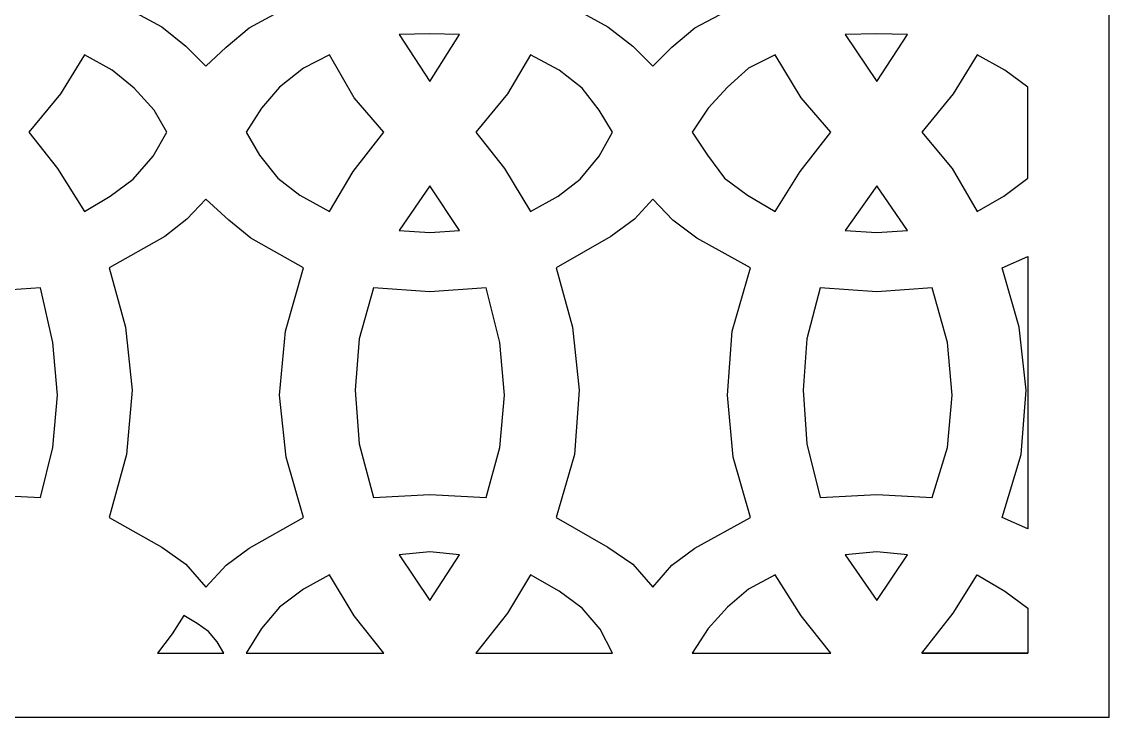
# Model space of a CAD drawing. Header units: centimetres. Extents: x -7.7 to 6.7, y -15 to 14.1.
# Drawn here: x -0.38 to 6.71, y -0.32 to 4.22 of the extents above; entities that cross this region are included whole.
import ezdxf

# ---------------------------------------------------------------- set-up
doc = ezdxf.new("R2010")
doc.units = ezdxf.units.CM
doc.header["$MEASUREMENT"] = 0
doc.layers.add('layer 1', color=7, linetype='Continuous')

msp = doc.modelspace()

# ---------------------------------------------------------------- linework, layer by layer
at = {"layer": 'layer 1', "color": 177}
for points, knots in [([(-7.71189, 14.09171), (-7.71189, 14.09171), (6.70831, 14.09171), (6.70831, 14.09171), (6.70831, 14.09171), (6.70831, 14.09171), (6.70831, -0.32225), (6.70831, -0.32225), (6.70831, -0.32225), (6.70831, -0.32225), (-7.71189, -0.32225), (-7.71189, -0.32225), (-7.71189, -0.32225), (-7.71189, -0.32225), (-7.71189, 14.09171), (-7.71189, 14.09171)], [0, 0, 0, 0, 0.2, 0.2, 0.2, 0.2, 0.4, 0.4, 0.4, 0.4, 0.6, 0.6, 0.6, 0.6, 1, 1, 1, 1]), ([(0.81793, 3.92706), (0.81793, 3.92706), (0.68689, 4.0581), (0.68689, 4.0581), (0.68689, 4.0581), (0.68689, 4.0581), (0.5309, 4.18289), (0.5309, 4.18289), (0.5309, 4.18289), (0.5309, 4.18289), (0.18771, 4.37009), (0.18771, 4.37009), (0.18771, 4.37009), (0.18771, 4.37009), (0.30003, 4.78191), (0.30003, 4.78191), (0.30003, 4.78191), (0.30003, 4.78191), (0.33746, 5.19998), (0.33746, 5.19998), (0.33746, 5.19998), (0.33746, 5.19998), (0.29379, 5.61181), (0.29379, 5.61181), (0.29379, 5.61181), (0.29379, 5.61181), (0.18771, 6.00492), (0.18771, 6.00492), (0.18771, 6.00492), (0.18771, 6.00492), (0.54962, 6.19835), (0.54962, 6.19835), (0.54962, 6.19835), (0.54962, 6.19835), (0.69313, 6.31691), (0.69313, 6.31691), (0.69313, 6.31691), (0.69313, 6.31691), (0.81793, 6.44794), (0.81793, 6.44794), (0.81793, 6.44794), (0.81793, 6.44794), (0.96768, 6.30443), (0.96768, 6.30443), (0.96768, 6.30443), (0.96768, 6.30443), (1.1112, 6.18587), (1.1112, 6.18587), (1.1112, 6.18587), (1.1112, 6.18587), (1.45439, 6.00492), (1.45439, 6.00492), (1.45439, 6.00492), (1.45439, 6.00492), (1.33583, 5.57437), (1.33583, 5.57437), (1.33583, 5.57437), (1.33583, 5.57437), (1.29839, 5.1563), (1.29839, 5.1563), (1.29839, 5.1563), (1.29839, 5.1563), (1.34207, 4.75072), (1.34207, 4.75072), (1.34207, 4.75072), (1.34207, 4.75072), (1.45439, 4.37009), (1.45439, 4.37009), (1.45439, 4.37009), (1.45439, 4.37009), (1.09872, 4.17665), (1.09872, 4.17665), (1.09872, 4.17665), (1.09872, 4.17665), (0.94897, 4.05186), (0.94897, 4.05186), (0.94897, 4.05186), (0.94897, 4.05186), (0.81793, 3.92706), (0.81793, 3.92706)], [0, 0, 0, 0, 0.047619, 0.047619, 0.047619, 0.047619, 0.0952381, 0.0952381, 0.0952381, 0.0952381, 0.1428571, 0.1428571, 0.1428571, 0.1428571, 0.1904762, 0.1904762, 0.1904762, 0.1904762, 0.2380952, 0.2380952, 0.2380952, 0.2380952, 0.2857143, 0.2857143, 0.2857143, 0.2857143, 0.3333333, 0.3333333, 0.3333333, 0.3333333, 0.3809524, 0.3809524, 0.3809524, 0.3809524, 0.4285714, 0.4285714, 0.4285714, 0.4285714, 0.4761905, 0.4761905, 0.4761905, 0.4761905, 0.5238095, 0.5238095, 0.5238095, 0.5238095, 0.5714286, 0.5714286, 0.5714286, 0.5714286, 0.6190476, 0.6190476, 0.6190476, 0.6190476, 0.6666667, 0.6666667, 0.6666667, 0.6666667, 0.7142857, 0.7142857, 0.7142857, 0.7142857, 0.7619048, 0.7619048, 0.7619048, 0.7619048, 0.8095238, 0.8095238, 0.8095238, 0.8095238, 0.8571429, 0.8571429, 0.8571429, 0.8571429, 0.9047619, 0.9047619, 0.9047619, 0.9047619, 1, 1, 1, 1]), ([(3.73192, 3.92706), (3.73192, 3.92706), (3.60088, 4.0581), (3.60088, 4.0581), (3.60088, 4.0581), (3.60088, 4.0581), (3.43865, 4.18289), (3.43865, 4.18289), (3.43865, 4.18289), (3.43865, 4.18289), (3.1017, 4.37009), (3.1017, 4.37009), (3.1017, 4.37009), (3.1017, 4.37009), (3.22026, 4.78191), (3.22026, 4.78191), (3.22026, 4.78191), (3.22026, 4.78191), (3.25146, 5.19998), (3.25146, 5.19998), (3.25146, 5.19998), (3.25146, 5.19998), (3.20778, 5.61181), (3.20778, 5.61181), (3.20778, 5.61181), (3.20778, 5.61181), (3.1017, 6.00492), (3.1017, 6.00492), (3.1017, 6.00492), (3.1017, 6.00492), (3.45737, 6.19835), (3.45737, 6.19835), (3.45737, 6.19835), (3.45737, 6.19835), (3.61336, 6.31691), (3.61336, 6.31691), (3.61336, 6.31691), (3.61336, 6.31691), (3.73192, 6.44794), (3.73192, 6.44794), (3.73192, 6.44794), (3.73192, 6.44794), (3.86296, 6.30443), (3.86296, 6.30443), (3.86296, 6.30443), (3.86296, 6.30443), (4.01895, 6.18587), (4.01895, 6.18587), (4.01895, 6.18587), (4.01895, 6.18587), (4.36838, 6.00492), (4.36838, 6.00492), (4.36838, 6.00492), (4.36838, 6.00492), (4.24982, 5.57437), (4.24982, 5.57437), (4.24982, 5.57437), (4.24982, 5.57437), (4.21863, 5.1563), (4.21863, 5.1563), (4.21863, 5.1563), (4.21863, 5.1563), (4.25606, 4.75072), (4.25606, 4.75072), (4.25606, 4.75072), (4.25606, 4.75072), (4.36838, 4.37009), (4.36838, 4.37009), (4.36838, 4.37009), (4.36838, 4.37009), (4.00647, 4.17665), (4.00647, 4.17665), (4.00647, 4.17665), (4.00647, 4.17665), (3.85672, 4.05186), (3.85672, 4.05186), (3.85672, 4.05186), (3.85672, 4.05186), (3.73192, 3.92706), (3.73192, 3.92706)], [0, 0, 0, 0, 0.047619, 0.047619, 0.047619, 0.047619, 0.0952381, 0.0952381, 0.0952381, 0.0952381, 0.1428571, 0.1428571, 0.1428571, 0.1428571, 0.1904762, 0.1904762, 0.1904762, 0.1904762, 0.2380952, 0.2380952, 0.2380952, 0.2380952, 0.2857143, 0.2857143, 0.2857143, 0.2857143, 0.3333333, 0.3333333, 0.3333333, 0.3333333, 0.3809524, 0.3809524, 0.3809524, 0.3809524, 0.4285714, 0.4285714, 0.4285714, 0.4285714, 0.4761905, 0.4761905, 0.4761905, 0.4761905, 0.5238095, 0.5238095, 0.5238095, 0.5238095, 0.5714286, 0.5714286, 0.5714286, 0.5714286, 0.6190476, 0.6190476, 0.6190476, 0.6190476, 0.6666667, 0.6666667, 0.6666667, 0.6666667, 0.7142857, 0.7142857, 0.7142857, 0.7142857, 0.7619048, 0.7619048, 0.7619048, 0.7619048, 0.8095238, 0.8095238, 0.8095238, 0.8095238, 0.8571429, 0.8571429, 0.8571429, 0.8571429, 0.9047619, 0.9047619, 0.9047619, 0.9047619, 1, 1, 1, 1]), ([(2.27804, 3.82722), (2.27804, 3.82722), (2.07837, 4.13297), (2.07837, 4.13297), (2.07837, 4.13297), (2.07837, 4.13297), (2.27804, 4.13921), (2.27804, 4.13921), (2.27804, 4.13921), (2.27804, 4.13921), (2.47148, 4.13297), (2.47148, 4.13297), (2.47148, 4.13297), (2.47148, 4.13297), (2.27804, 3.82722), (2.27804, 3.82722)], [0, 0, 0, 0, 0.2, 0.2, 0.2, 0.2, 0.4, 0.4, 0.4, 0.4, 0.6, 0.6, 0.6, 0.6, 1, 1, 1, 1]), ([(5.19204, 3.82722), (5.19204, 3.82722), (4.98612, 4.13297), (4.98612, 4.13297), (4.98612, 4.13297), (4.98612, 4.13297), (5.19204, 4.13921), (5.19204, 4.13921), (5.19204, 4.13921), (5.19204, 4.13921), (5.39171, 4.13297), (5.39171, 4.13297), (5.39171, 4.13297), (5.39171, 4.13297), (5.19204, 3.82722), (5.19204, 3.82722)], [0, 0, 0, 0, 0.2, 0.2, 0.2, 0.2, 0.4, 0.4, 0.4, 0.4, 0.6, 0.6, 0.6, 0.6, 1, 1, 1, 1]), ([(-0.33644, 3.49651), (-0.33644, 3.49651), (-0.13052, 3.74611), (-0.13052, 3.74611), (-0.13052, 3.74611), (-0.13052, 3.74611), (0.02547, 4.00194), (0.02547, 4.00194), (0.02547, 4.00194), (0.02547, 4.00194), (0.20643, 3.9021), (0.20643, 3.9021), (0.20643, 3.9021), (0.20643, 3.9021), (0.34994, 3.78354), (0.34994, 3.78354), (0.34994, 3.78354), (0.34994, 3.78354), (0.48098, 3.64003), (0.48098, 3.64003), (0.48098, 3.64003), (0.48098, 3.64003), (0.5621, 3.49651), (0.5621, 3.49651), (0.5621, 3.49651), (0.5621, 3.49651), (0.47474, 3.34052), (0.47474, 3.34052), (0.47474, 3.34052), (0.47474, 3.34052), (0.3437, 3.19076), (0.3437, 3.19076), (0.3437, 3.19076), (0.3437, 3.19076), (0.19395, 3.07845), (0.19395, 3.07845), (0.19395, 3.07845), (0.19395, 3.07845), (0.02547, 2.97861), (0.02547, 2.97861), (0.02547, 2.97861), (0.02547, 2.97861), (-0.14924, 3.2594), (-0.14924, 3.2594), (-0.14924, 3.2594), (-0.14924, 3.2594), (-0.33644, 3.49651), (-0.33644, 3.49651)], [0, 0, 0, 0, 0.0769231, 0.0769231, 0.0769231, 0.0769231, 0.1538462, 0.1538462, 0.1538462, 0.1538462, 0.2307692, 0.2307692, 0.2307692, 0.2307692, 0.3076923, 0.3076923, 0.3076923, 0.3076923, 0.3846154, 0.3846154, 0.3846154, 0.3846154, 0.4615385, 0.4615385, 0.4615385, 0.4615385, 0.5384615, 0.5384615, 0.5384615, 0.5384615, 0.6153846, 0.6153846, 0.6153846, 0.6153846, 0.6923077, 0.6923077, 0.6923077, 0.6923077, 0.7692308, 0.7692308, 0.7692308, 0.7692308, 0.8461538, 0.8461538, 0.8461538, 0.8461538, 1, 1, 1, 1]), ([(1.97853, 3.49651), (1.97853, 3.49651), (1.77886, 3.24068), (1.77886, 3.24068), (1.77886, 3.24068), (1.77886, 3.24068), (1.62286, 2.97861), (1.62286, 2.97861), (1.62286, 2.97861), (1.62286, 2.97861), (1.42943, 3.08469), (1.42943, 3.08469), (1.42943, 3.08469), (1.42943, 3.08469), (1.28592, 3.197), (1.28592, 3.197), (1.28592, 3.197), (1.28592, 3.197), (1.16736, 3.34676), (1.16736, 3.34676), (1.16736, 3.34676), (1.16736, 3.34676), (1.08, 3.49651), (1.08, 3.49651), (1.08, 3.49651), (1.08, 3.49651), (1.17984, 3.65251), (1.17984, 3.65251), (1.17984, 3.65251), (1.17984, 3.65251), (1.29839, 3.78978), (1.29839, 3.78978), (1.29839, 3.78978), (1.29839, 3.78978), (1.45439, 3.91458), (1.45439, 3.91458), (1.45439, 3.91458), (1.45439, 3.91458), (1.62286, 4.00194), (1.62286, 4.00194), (1.62286, 4.00194), (1.62286, 4.00194), (1.7851, 3.72115), (1.7851, 3.72115), (1.7851, 3.72115), (1.7851, 3.72115), (1.97853, 3.49651), (1.97853, 3.49651)], [0, 0, 0, 0, 0.0769231, 0.0769231, 0.0769231, 0.0769231, 0.1538462, 0.1538462, 0.1538462, 0.1538462, 0.2307692, 0.2307692, 0.2307692, 0.2307692, 0.3076923, 0.3076923, 0.3076923, 0.3076923, 0.3846154, 0.3846154, 0.3846154, 0.3846154, 0.4615385, 0.4615385, 0.4615385, 0.4615385, 0.5384615, 0.5384615, 0.5384615, 0.5384615, 0.6153846, 0.6153846, 0.6153846, 0.6153846, 0.6923077, 0.6923077, 0.6923077, 0.6923077, 0.7692308, 0.7692308, 0.7692308, 0.7692308, 0.8461538, 0.8461538, 0.8461538, 0.8461538, 1, 1, 1, 1]), ([(2.57756, 3.49651), (2.57756, 3.49651), (2.78347, 3.74611), (2.78347, 3.74611), (2.78347, 3.74611), (2.78347, 3.74611), (2.93322, 4.00194), (2.93322, 4.00194), (2.93322, 4.00194), (2.93322, 4.00194), (3.12042, 3.9021), (3.12042, 3.9021), (3.12042, 3.9021), (3.12042, 3.9021), (3.27017, 3.78354), (3.27017, 3.78354), (3.27017, 3.78354), (3.27017, 3.78354), (3.38249, 3.64003), (3.38249, 3.64003), (3.38249, 3.64003), (3.38249, 3.64003), (3.46985, 3.49651), (3.46985, 3.49651), (3.46985, 3.49651), (3.46985, 3.49651), (3.38249, 3.34052), (3.38249, 3.34052), (3.38249, 3.34052), (3.38249, 3.34052), (3.25769, 3.19076), (3.25769, 3.19076), (3.25769, 3.19076), (3.25769, 3.19076), (3.11418, 3.07845), (3.11418, 3.07845), (3.11418, 3.07845), (3.11418, 3.07845), (2.93322, 2.97861), (2.93322, 2.97861), (2.93322, 2.97861), (2.93322, 2.97861), (2.76475, 3.2594), (2.76475, 3.2594), (2.76475, 3.2594), (2.76475, 3.2594), (2.57756, 3.49651), (2.57756, 3.49651)], [0, 0, 0, 0, 0.0769231, 0.0769231, 0.0769231, 0.0769231, 0.1538462, 0.1538462, 0.1538462, 0.1538462, 0.2307692, 0.2307692, 0.2307692, 0.2307692, 0.3076923, 0.3076923, 0.3076923, 0.3076923, 0.3846154, 0.3846154, 0.3846154, 0.3846154, 0.4615385, 0.4615385, 0.4615385, 0.4615385, 0.5384615, 0.5384615, 0.5384615, 0.5384615, 0.6153846, 0.6153846, 0.6153846, 0.6153846, 0.6923077, 0.6923077, 0.6923077, 0.6923077, 0.7692308, 0.7692308, 0.7692308, 0.7692308, 0.8461538, 0.8461538, 0.8461538, 0.8461538, 1, 1, 1, 1]), ([(4.89252, 3.49651), (4.89252, 3.49651), (4.69285, 3.24068), (4.69285, 3.24068), (4.69285, 3.24068), (4.69285, 3.24068), (4.53062, 2.97861), (4.53062, 2.97861), (4.53062, 2.97861), (4.53062, 2.97861), (4.34966, 3.08469), (4.34966, 3.08469), (4.34966, 3.08469), (4.34966, 3.08469), (4.19991, 3.197), (4.19991, 3.197), (4.19991, 3.197), (4.19991, 3.197), (4.08759, 3.34676), (4.08759, 3.34676), (4.08759, 3.34676), (4.08759, 3.34676), (3.98775, 3.49651), (3.98775, 3.49651), (3.98775, 3.49651), (3.98775, 3.49651), (4.09383, 3.65251), (4.09383, 3.65251), (4.09383, 3.65251), (4.09383, 3.65251), (4.21863, 3.78978), (4.21863, 3.78978), (4.21863, 3.78978), (4.21863, 3.78978), (4.3559, 3.91458), (4.3559, 3.91458), (4.3559, 3.91458), (4.3559, 3.91458), (4.53062, 4.00194), (4.53062, 4.00194), (4.53062, 4.00194), (4.53062, 4.00194), (4.69909, 3.72115), (4.69909, 3.72115), (4.69909, 3.72115), (4.69909, 3.72115), (4.89252, 3.49651), (4.89252, 3.49651)], [0, 0, 0, 0, 0.0769231, 0.0769231, 0.0769231, 0.0769231, 0.1538462, 0.1538462, 0.1538462, 0.1538462, 0.2307692, 0.2307692, 0.2307692, 0.2307692, 0.3076923, 0.3076923, 0.3076923, 0.3076923, 0.3846154, 0.3846154, 0.3846154, 0.3846154, 0.4615385, 0.4615385, 0.4615385, 0.4615385, 0.5384615, 0.5384615, 0.5384615, 0.5384615, 0.6153846, 0.6153846, 0.6153846, 0.6153846, 0.6923077, 0.6923077, 0.6923077, 0.6923077, 0.7692308, 0.7692308, 0.7692308, 0.7692308, 0.8461538, 0.8461538, 0.8461538, 0.8461538, 1, 1, 1, 1]), ([(6.17793, 3.197), (6.17793, 3.197), (6.02193, 3.07845), (6.02193, 3.07845), (6.02193, 3.07845), (6.02193, 3.07845), (5.84722, 2.97861), (5.84722, 2.97861), (5.84722, 2.97861), (5.84722, 2.97861), (5.68498, 3.2594), (5.68498, 3.2594), (5.68498, 3.2594), (5.68498, 3.2594), (5.48531, 3.49651), (5.48531, 3.49651), (5.48531, 3.49651), (5.48531, 3.49651), (5.69122, 3.74611), (5.69122, 3.74611), (5.69122, 3.74611), (5.69122, 3.74611), (5.84722, 4.00194), (5.84722, 4.00194), (5.84722, 4.00194), (5.84722, 4.00194), (6.02817, 3.9021), (6.02817, 3.9021), (6.02817, 3.9021), (6.02817, 3.9021), (6.17793, 3.78978), (6.17793, 3.78978), (6.17793, 3.78978), (6.17793, 3.78978), (6.17793, 3.197), (6.17793, 3.197)], [0, 0, 0, 0, 0.1, 0.1, 0.1, 0.1, 0.2, 0.2, 0.2, 0.2, 0.3, 0.3, 0.3, 0.3, 0.4, 0.4, 0.4, 0.4, 0.5, 0.5, 0.5, 0.5, 0.6, 0.6, 0.6, 0.6, 0.7, 0.7, 0.7, 0.7, 0.8, 0.8, 0.8, 0.8, 1, 1, 1, 1]), ([(2.27804, 3.14708), (2.27804, 3.14708), (2.47148, 2.85381), (2.47148, 2.85381), (2.47148, 2.85381), (2.47148, 2.85381), (2.27804, 2.84133), (2.27804, 2.84133), (2.27804, 2.84133), (2.27804, 2.84133), (2.07837, 2.85381), (2.07837, 2.85381), (2.07837, 2.85381), (2.07837, 2.85381), (2.27804, 3.14708), (2.27804, 3.14708)], [0, 0, 0, 0, 0.2, 0.2, 0.2, 0.2, 0.4, 0.4, 0.4, 0.4, 0.6, 0.6, 0.6, 0.6, 1, 1, 1, 1]), ([(5.19204, 3.14708), (5.19204, 3.14708), (5.39171, 2.85381), (5.39171, 2.85381), (5.39171, 2.85381), (5.39171, 2.85381), (5.19204, 2.84133), (5.19204, 2.84133), (5.19204, 2.84133), (5.19204, 2.84133), (4.98612, 2.85381), (4.98612, 2.85381), (4.98612, 2.85381), (4.98612, 2.85381), (5.19204, 3.14708), (5.19204, 3.14708)], [0, 0, 0, 0, 0.2, 0.2, 0.2, 0.2, 0.4, 0.4, 0.4, 0.4, 0.6, 0.6, 0.6, 0.6, 1, 1, 1, 1]), ([(0.81793, 0.52636), (0.81793, 0.52636), (0.68689, 0.67612), (0.68689, 0.67612), (0.68689, 0.67612), (0.68689, 0.67612), (0.5309, 0.78844), (0.5309, 0.78844), (0.5309, 0.78844), (0.5309, 0.78844), (0.18771, 0.98187), (0.18771, 0.98187), (0.18771, 0.98187), (0.18771, 0.98187), (0.30003, 1.3937), (0.30003, 1.3937), (0.30003, 1.3937), (0.30003, 1.3937), (0.33746, 1.81177), (0.33746, 1.81177), (0.33746, 1.81177), (0.33746, 1.81177), (0.29379, 2.22359), (0.29379, 2.22359), (0.29379, 2.22359), (0.29379, 2.22359), (0.18771, 2.61046), (0.18771, 2.61046), (0.18771, 2.61046), (0.18771, 2.61046), (0.54962, 2.81637), (0.54962, 2.81637), (0.54962, 2.81637), (0.54962, 2.81637), (0.69313, 2.92869), (0.69313, 2.92869), (0.69313, 2.92869), (0.69313, 2.92869), (0.81793, 3.05973), (0.81793, 3.05973), (0.81793, 3.05973), (0.81793, 3.05973), (0.96768, 2.92245), (0.96768, 2.92245), (0.96768, 2.92245), (0.96768, 2.92245), (1.1112, 2.80389), (1.1112, 2.80389), (1.1112, 2.80389), (1.1112, 2.80389), (1.45439, 2.61046), (1.45439, 2.61046), (1.45439, 2.61046), (1.45439, 2.61046), (1.33583, 2.19863), (1.33583, 2.19863), (1.33583, 2.19863), (1.33583, 2.19863), (1.29839, 1.78057), (1.29839, 1.78057), (1.29839, 1.78057), (1.29839, 1.78057), (1.34207, 1.37498), (1.34207, 1.37498), (1.34207, 1.37498), (1.34207, 1.37498), (1.45439, 0.98187), (1.45439, 0.98187), (1.45439, 0.98187), (1.45439, 0.98187), (1.09872, 0.7822), (1.09872, 0.7822), (1.09872, 0.7822), (1.09872, 0.7822), (0.94897, 0.66988), (0.94897, 0.66988), (0.94897, 0.66988), (0.94897, 0.66988), (0.81793, 0.52636), (0.81793, 0.52636)], [0, 0, 0, 0, 0.047619, 0.047619, 0.047619, 0.047619, 0.0952381, 0.0952381, 0.0952381, 0.0952381, 0.1428571, 0.1428571, 0.1428571, 0.1428571, 0.1904762, 0.1904762, 0.1904762, 0.1904762, 0.2380952, 0.2380952, 0.2380952, 0.2380952, 0.2857143, 0.2857143, 0.2857143, 0.2857143, 0.3333333, 0.3333333, 0.3333333, 0.3333333, 0.3809524, 0.3809524, 0.3809524, 0.3809524, 0.4285714, 0.4285714, 0.4285714, 0.4285714, 0.4761905, 0.4761905, 0.4761905, 0.4761905, 0.5238095, 0.5238095, 0.5238095, 0.5238095, 0.5714286, 0.5714286, 0.5714286, 0.5714286, 0.6190476, 0.6190476, 0.6190476, 0.6190476, 0.6666667, 0.6666667, 0.6666667, 0.6666667, 0.7142857, 0.7142857, 0.7142857, 0.7142857, 0.7619048, 0.7619048, 0.7619048, 0.7619048, 0.8095238, 0.8095238, 0.8095238, 0.8095238, 0.8571429, 0.8571429, 0.8571429, 0.8571429, 0.9047619, 0.9047619, 0.9047619, 0.9047619, 1, 1, 1, 1]), ([(3.73192, 0.52636), (3.73192, 0.52636), (3.60088, 0.67612), (3.60088, 0.67612), (3.60088, 0.67612), (3.60088, 0.67612), (3.43865, 0.78844), (3.43865, 0.78844), (3.43865, 0.78844), (3.43865, 0.78844), (3.1017, 0.98187), (3.1017, 0.98187), (3.1017, 0.98187), (3.1017, 0.98187), (3.22026, 1.3937), (3.22026, 1.3937), (3.22026, 1.3937), (3.22026, 1.3937), (3.25146, 1.81177), (3.25146, 1.81177), (3.25146, 1.81177), (3.25146, 1.81177), (3.20778, 2.22359), (3.20778, 2.22359), (3.20778, 2.22359), (3.20778, 2.22359), (3.1017, 2.61046), (3.1017, 2.61046), (3.1017, 2.61046), (3.1017, 2.61046), (3.45737, 2.81637), (3.45737, 2.81637), (3.45737, 2.81637), (3.45737, 2.81637), (3.61336, 2.92869), (3.61336, 2.92869), (3.61336, 2.92869), (3.61336, 2.92869), (3.73192, 3.05973), (3.73192, 3.05973), (3.73192, 3.05973), (3.73192, 3.05973), (3.86296, 2.92245), (3.86296, 2.92245), (3.86296, 2.92245), (3.86296, 2.92245), (4.01895, 2.80389), (4.01895, 2.80389), (4.01895, 2.80389), (4.01895, 2.80389), (4.36838, 2.61046), (4.36838, 2.61046), (4.36838, 2.61046), (4.36838, 2.61046), (4.24982, 2.19863), (4.24982, 2.19863), (4.24982, 2.19863), (4.24982, 2.19863), (4.21863, 1.78057), (4.21863, 1.78057), (4.21863, 1.78057), (4.21863, 1.78057), (4.25606, 1.37498), (4.25606, 1.37498), (4.25606, 1.37498), (4.25606, 1.37498), (4.36838, 0.98187), (4.36838, 0.98187), (4.36838, 0.98187), (4.36838, 0.98187), (4.00647, 0.7822), (4.00647, 0.7822), (4.00647, 0.7822), (4.00647, 0.7822), (3.85672, 0.66988), (3.85672, 0.66988), (3.85672, 0.66988), (3.85672, 0.66988), (3.73192, 0.52636), (3.73192, 0.52636)], [0, 0, 0, 0, 0.047619, 0.047619, 0.047619, 0.047619, 0.0952381, 0.0952381, 0.0952381, 0.0952381, 0.1428571, 0.1428571, 0.1428571, 0.1428571, 0.1904762, 0.1904762, 0.1904762, 0.1904762, 0.2380952, 0.2380952, 0.2380952, 0.2380952, 0.2857143, 0.2857143, 0.2857143, 0.2857143, 0.3333333, 0.3333333, 0.3333333, 0.3333333, 0.3809524, 0.3809524, 0.3809524, 0.3809524, 0.4285714, 0.4285714, 0.4285714, 0.4285714, 0.4761905, 0.4761905, 0.4761905, 0.4761905, 0.5238095, 0.5238095, 0.5238095, 0.5238095, 0.5714286, 0.5714286, 0.5714286, 0.5714286, 0.6190476, 0.6190476, 0.6190476, 0.6190476, 0.6666667, 0.6666667, 0.6666667, 0.6666667, 0.7142857, 0.7142857, 0.7142857, 0.7142857, 0.7619048, 0.7619048, 0.7619048, 0.7619048, 0.8095238, 0.8095238, 0.8095238, 0.8095238, 0.8571429, 0.8571429, 0.8571429, 0.8571429, 0.9047619, 0.9047619, 0.9047619, 0.9047619, 1, 1, 1, 1]), ([(6.17793, 2.68534), (6.17793, 2.68534), (6.00945, 2.61046), (6.00945, 2.61046), (6.00945, 2.61046), (6.00945, 2.61046), (6.12177, 2.22359), (6.12177, 2.22359), (6.12177, 2.22359), (6.12177, 2.22359), (6.16545, 1.81177), (6.16545, 1.81177), (6.16545, 1.81177), (6.16545, 1.81177), (6.13425, 1.3937), (6.13425, 1.3937), (6.13425, 1.3937), (6.13425, 1.3937), (6.00945, 0.98187), (6.00945, 0.98187), (6.00945, 0.98187), (6.00945, 0.98187), (6.17793, 0.90699), (6.17793, 0.90699), (6.17793, 0.90699), (6.17793, 0.90699), (6.17793, 2.68534), (6.17793, 2.68534)], [0, 0, 0, 0, 0.125, 0.125, 0.125, 0.125, 0.25, 0.25, 0.25, 0.25, 0.375, 0.375, 0.375, 0.375, 0.5, 0.5, 0.5, 0.5, 0.625, 0.625, 0.625, 0.625, 0.75, 0.75, 0.75, 0.75, 1, 1, 1, 1]), ([(-0.64219, 1.13163), (-0.64219, 1.13163), (-0.99786, 1.11291), (-0.99786, 1.11291), (-0.99786, 1.11291), (-0.99786, 1.11291), (-1.09145, 1.46234), (-1.09145, 1.46234), (-1.09145, 1.46234), (-1.09145, 1.46234), (-1.11641, 1.81177), (-1.11641, 1.81177), (-1.11641, 1.81177), (-1.11641, 1.81177), (-1.09145, 2.14871), (-1.09145, 2.14871), (-1.09145, 2.14871), (-1.09145, 2.14871), (-0.99786, 2.47942), (-0.99786, 2.47942), (-0.99786, 2.47942), (-0.99786, 2.47942), (-0.64219, 2.45447), (-0.64219, 2.45447), (-0.64219, 2.45447), (-0.64219, 2.45447), (-0.26156, 2.47942), (-0.26156, 2.47942), (-0.26156, 2.47942), (-0.26156, 2.47942), (-0.18044, 2.12376), (-0.18044, 2.12376), (-0.18044, 2.12376), (-0.18044, 2.12376), (-0.14924, 1.78057), (-0.14924, 1.78057), (-0.14924, 1.78057), (-0.14924, 1.78057), (-0.18044, 1.43738), (-0.18044, 1.43738), (-0.18044, 1.43738), (-0.18044, 1.43738), (-0.26156, 1.11291), (-0.26156, 1.11291), (-0.26156, 1.11291), (-0.26156, 1.11291), (-0.64219, 1.13163), (-0.64219, 1.13163)], [0, 0, 0, 0, 0.0769231, 0.0769231, 0.0769231, 0.0769231, 0.1538462, 0.1538462, 0.1538462, 0.1538462, 0.2307692, 0.2307692, 0.2307692, 0.2307692, 0.3076923, 0.3076923, 0.3076923, 0.3076923, 0.3846154, 0.3846154, 0.3846154, 0.3846154, 0.4615385, 0.4615385, 0.4615385, 0.4615385, 0.5384615, 0.5384615, 0.5384615, 0.5384615, 0.6153846, 0.6153846, 0.6153846, 0.6153846, 0.6923077, 0.6923077, 0.6923077, 0.6923077, 0.7692308, 0.7692308, 0.7692308, 0.7692308, 0.8461538, 0.8461538, 0.8461538, 0.8461538, 1, 1, 1, 1]), ([(2.27804, 1.13163), (2.27804, 1.13163), (1.9099, 1.11291), (1.9099, 1.11291), (1.9099, 1.11291), (1.9099, 1.11291), (1.8163, 1.46234), (1.8163, 1.46234), (1.8163, 1.46234), (1.8163, 1.46234), (1.79134, 1.81177), (1.79134, 1.81177), (1.79134, 1.81177), (1.79134, 1.81177), (1.8163, 2.14871), (1.8163, 2.14871), (1.8163, 2.14871), (1.8163, 2.14871), (1.9099, 2.47942), (1.9099, 2.47942), (1.9099, 2.47942), (1.9099, 2.47942), (2.27804, 2.45447), (2.27804, 2.45447), (2.27804, 2.45447), (2.27804, 2.45447), (2.64619, 2.47942), (2.64619, 2.47942), (2.64619, 2.47942), (2.64619, 2.47942), (2.73355, 2.12376), (2.73355, 2.12376), (2.73355, 2.12376), (2.73355, 2.12376), (2.76475, 1.78057), (2.76475, 1.78057), (2.76475, 1.78057), (2.76475, 1.78057), (2.73355, 1.43738), (2.73355, 1.43738), (2.73355, 1.43738), (2.73355, 1.43738), (2.64619, 1.11291), (2.64619, 1.11291), (2.64619, 1.11291), (2.64619, 1.11291), (2.27804, 1.13163), (2.27804, 1.13163)], [0, 0, 0, 0, 0.0769231, 0.0769231, 0.0769231, 0.0769231, 0.1538462, 0.1538462, 0.1538462, 0.1538462, 0.2307692, 0.2307692, 0.2307692, 0.2307692, 0.3076923, 0.3076923, 0.3076923, 0.3076923, 0.3846154, 0.3846154, 0.3846154, 0.3846154, 0.4615385, 0.4615385, 0.4615385, 0.4615385, 0.5384615, 0.5384615, 0.5384615, 0.5384615, 0.6153846, 0.6153846, 0.6153846, 0.6153846, 0.6923077, 0.6923077, 0.6923077, 0.6923077, 0.7692308, 0.7692308, 0.7692308, 0.7692308, 0.8461538, 0.8461538, 0.8461538, 0.8461538, 1, 1, 1, 1]), ([(5.19204, 1.13163), (5.19204, 1.13163), (4.82389, 1.11291), (4.82389, 1.11291), (4.82389, 1.11291), (4.82389, 1.11291), (4.73653, 1.46234), (4.73653, 1.46234), (4.73653, 1.46234), (4.73653, 1.46234), (4.71157, 1.81177), (4.71157, 1.81177), (4.71157, 1.81177), (4.71157, 1.81177), (4.73653, 2.14871), (4.73653, 2.14871), (4.73653, 2.14871), (4.73653, 2.14871), (4.82389, 2.47942), (4.82389, 2.47942), (4.82389, 2.47942), (4.82389, 2.47942), (5.19204, 2.45447), (5.19204, 2.45447), (5.19204, 2.45447), (5.19204, 2.45447), (5.55394, 2.47942), (5.55394, 2.47942), (5.55394, 2.47942), (5.55394, 2.47942), (5.65378, 2.12376), (5.65378, 2.12376), (5.65378, 2.12376), (5.65378, 2.12376), (5.68498, 1.78057), (5.68498, 1.78057), (5.68498, 1.78057), (5.68498, 1.78057), (5.65378, 1.43738), (5.65378, 1.43738), (5.65378, 1.43738), (5.65378, 1.43738), (5.55394, 1.11291), (5.55394, 1.11291), (5.55394, 1.11291), (5.55394, 1.11291), (5.19204, 1.13163), (5.19204, 1.13163)], [0, 0, 0, 0, 0.0769231, 0.0769231, 0.0769231, 0.0769231, 0.1538462, 0.1538462, 0.1538462, 0.1538462, 0.2307692, 0.2307692, 0.2307692, 0.2307692, 0.3076923, 0.3076923, 0.3076923, 0.3076923, 0.3846154, 0.3846154, 0.3846154, 0.3846154, 0.4615385, 0.4615385, 0.4615385, 0.4615385, 0.5384615, 0.5384615, 0.5384615, 0.5384615, 0.6153846, 0.6153846, 0.6153846, 0.6153846, 0.6923077, 0.6923077, 0.6923077, 0.6923077, 0.7692308, 0.7692308, 0.7692308, 0.7692308, 0.8461538, 0.8461538, 0.8461538, 0.8461538, 1, 1, 1, 1]), ([(2.27804, 0.43901), (2.27804, 0.43901), (2.07837, 0.73852), (2.07837, 0.73852), (2.07837, 0.73852), (2.07837, 0.73852), (2.27804, 0.75724), (2.27804, 0.75724), (2.27804, 0.75724), (2.27804, 0.75724), (2.47148, 0.73852), (2.47148, 0.73852), (2.47148, 0.73852), (2.47148, 0.73852), (2.27804, 0.43901), (2.27804, 0.43901)], [0, 0, 0, 0, 0.2, 0.2, 0.2, 0.2, 0.4, 0.4, 0.4, 0.4, 0.6, 0.6, 0.6, 0.6, 1, 1, 1, 1]), ([(5.19204, 0.43901), (5.19204, 0.43901), (4.98612, 0.73852), (4.98612, 0.73852), (4.98612, 0.73852), (4.98612, 0.73852), (5.19204, 0.75724), (5.19204, 0.75724), (5.19204, 0.75724), (5.19204, 0.75724), (5.39171, 0.73852), (5.39171, 0.73852), (5.39171, 0.73852), (5.39171, 0.73852), (5.19204, 0.43901), (5.19204, 0.43901)], [0, 0, 0, 0, 0.2, 0.2, 0.2, 0.2, 0.4, 0.4, 0.4, 0.4, 0.6, 0.6, 0.6, 0.6, 1, 1, 1, 1]), ([(1.08, 0.09582), (1.08, 0.09582), (1.17984, 0.25805), (1.17984, 0.25805), (1.17984, 0.25805), (1.17984, 0.25805), (1.29839, 0.39533), (1.29839, 0.39533), (1.29839, 0.39533), (1.29839, 0.39533), (1.45439, 0.51388), (1.45439, 0.51388), (1.45439, 0.51388), (1.45439, 0.51388), (1.62286, 0.60748), (1.62286, 0.60748), (1.62286, 0.60748), (1.62286, 0.60748), (1.7851, 0.33917), (1.7851, 0.33917), (1.7851, 0.33917), (1.7851, 0.33917), (1.97853, 0.09582), (1.97853, 0.09582), (1.97853, 0.09582), (1.97853, 0.09582), (1.08, 0.09582), (1.08, 0.09582)], [0, 0, 0, 0, 0.125, 0.125, 0.125, 0.125, 0.25, 0.25, 0.25, 0.25, 0.375, 0.375, 0.375, 0.375, 0.5, 0.5, 0.5, 0.5, 0.625, 0.625, 0.625, 0.625, 0.75, 0.75, 0.75, 0.75, 1, 1, 1, 1]), ([(2.57756, 0.09582), (2.57756, 0.09582), (2.78347, 0.35789), (2.78347, 0.35789), (2.78347, 0.35789), (2.78347, 0.35789), (2.93322, 0.60748), (2.93322, 0.60748), (2.93322, 0.60748), (2.93322, 0.60748), (3.12042, 0.50141), (3.12042, 0.50141), (3.12042, 0.50141), (3.12042, 0.50141), (3.27017, 0.38909), (3.27017, 0.38909), (3.27017, 0.38909), (3.27017, 0.38909), (3.38873, 0.25181), (3.38873, 0.25181), (3.38873, 0.25181), (3.38873, 0.25181), (3.46985, 0.09582), (3.46985, 0.09582), (3.46985, 0.09582), (3.46985, 0.09582), (2.57756, 0.09582), (2.57756, 0.09582)], [0, 0, 0, 0, 0.125, 0.125, 0.125, 0.125, 0.25, 0.25, 0.25, 0.25, 0.375, 0.375, 0.375, 0.375, 0.5, 0.5, 0.5, 0.5, 0.625, 0.625, 0.625, 0.625, 0.75, 0.75, 0.75, 0.75, 1, 1, 1, 1]), ([(3.98775, 0.09582), (3.98775, 0.09582), (4.09383, 0.25805), (4.09383, 0.25805), (4.09383, 0.25805), (4.09383, 0.25805), (4.21863, 0.39533), (4.21863, 0.39533), (4.21863, 0.39533), (4.21863, 0.39533), (4.3559, 0.51388), (4.3559, 0.51388), (4.3559, 0.51388), (4.3559, 0.51388), (4.53062, 0.60748), (4.53062, 0.60748), (4.53062, 0.60748), (4.53062, 0.60748), (4.69909, 0.33917), (4.69909, 0.33917), (4.69909, 0.33917), (4.69909, 0.33917), (4.89252, 0.09582), (4.89252, 0.09582), (4.89252, 0.09582), (4.89252, 0.09582), (3.98775, 0.09582), (3.98775, 0.09582)], [0, 0, 0, 0, 0.125, 0.125, 0.125, 0.125, 0.25, 0.25, 0.25, 0.25, 0.375, 0.375, 0.375, 0.375, 0.5, 0.5, 0.5, 0.5, 0.625, 0.625, 0.625, 0.625, 0.75, 0.75, 0.75, 0.75, 1, 1, 1, 1]), ([(6.17793, 0.09582), (6.17793, 0.09582), (5.48531, 0.09582), (5.48531, 0.09582), (5.48531, 0.09582), (5.48531, 0.09582), (6.17793, 0.09582), (6.17793, 0.09582), (6.17793, 0.09582), (6.17793, 0.09582), (6.17793, 0.38909), (6.17793, 0.38909), (6.17793, 0.38909), (6.17793, 0.38909), (6.02817, 0.50141), (6.02817, 0.50141), (6.02817, 0.50141), (6.02817, 0.50141), (5.84722, 0.60748), (5.84722, 0.60748), (5.84722, 0.60748), (5.84722, 0.60748), (5.69122, 0.35789), (5.69122, 0.35789), (5.69122, 0.35789), (5.69122, 0.35789), (5.48531, 0.09582), (5.48531, 0.09582), (5.48531, 0.09582), (5.48531, 0.09582), (6.17793, 0.09582), (6.17793, 0.09582)], [0, 0, 0, 0, 0.1111111, 0.1111111, 0.1111111, 0.1111111, 0.2222222, 0.2222222, 0.2222222, 0.2222222, 0.3333333, 0.3333333, 0.3333333, 0.3333333, 0.4444444, 0.4444444, 0.4444444, 0.4444444, 0.5555556, 0.5555556, 0.5555556, 0.5555556, 0.6666667, 0.6666667, 0.6666667, 0.6666667, 0.7777778, 0.7777778, 0.7777778, 0.7777778, 1, 1, 1, 1]), ([(0.50274, 0.09582), (0.50274, 0.09582), (0.59848, 0.2215), (0.59848, 0.2215), (0.59848, 0.2215), (0.59848, 0.2215), (0.67328, 0.34115), (0.67328, 0.34115), (0.67328, 0.34115), (0.67328, 0.34115), (0.76006, 0.29031), (0.76006, 0.29031), (0.76006, 0.29031), (0.76006, 0.29031), (0.83486, 0.23644), (0.83486, 0.23644), (0.83486, 0.23644), (0.83486, 0.23644), (0.89172, 0.1706), (0.89172, 0.1706), (0.89172, 0.1706), (0.89172, 0.1706), (0.9336, 0.09582), (0.9336, 0.09582), (0.9336, 0.09582), (0.9336, 0.09582), (0.50274, 0.09582), (0.50274, 0.09582)], [0, 0, 0, 0, 0.125, 0.125, 0.125, 0.125, 0.25, 0.25, 0.25, 0.25, 0.375, 0.375, 0.375, 0.375, 0.5, 0.5, 0.5, 0.5, 0.625, 0.625, 0.625, 0.625, 0.75, 0.75, 0.75, 0.75, 1, 1, 1, 1])]:
    msp.add_open_spline(points, degree=3, knots=knots, dxfattribs=at)

doc.saveas('drawing.dxf')
